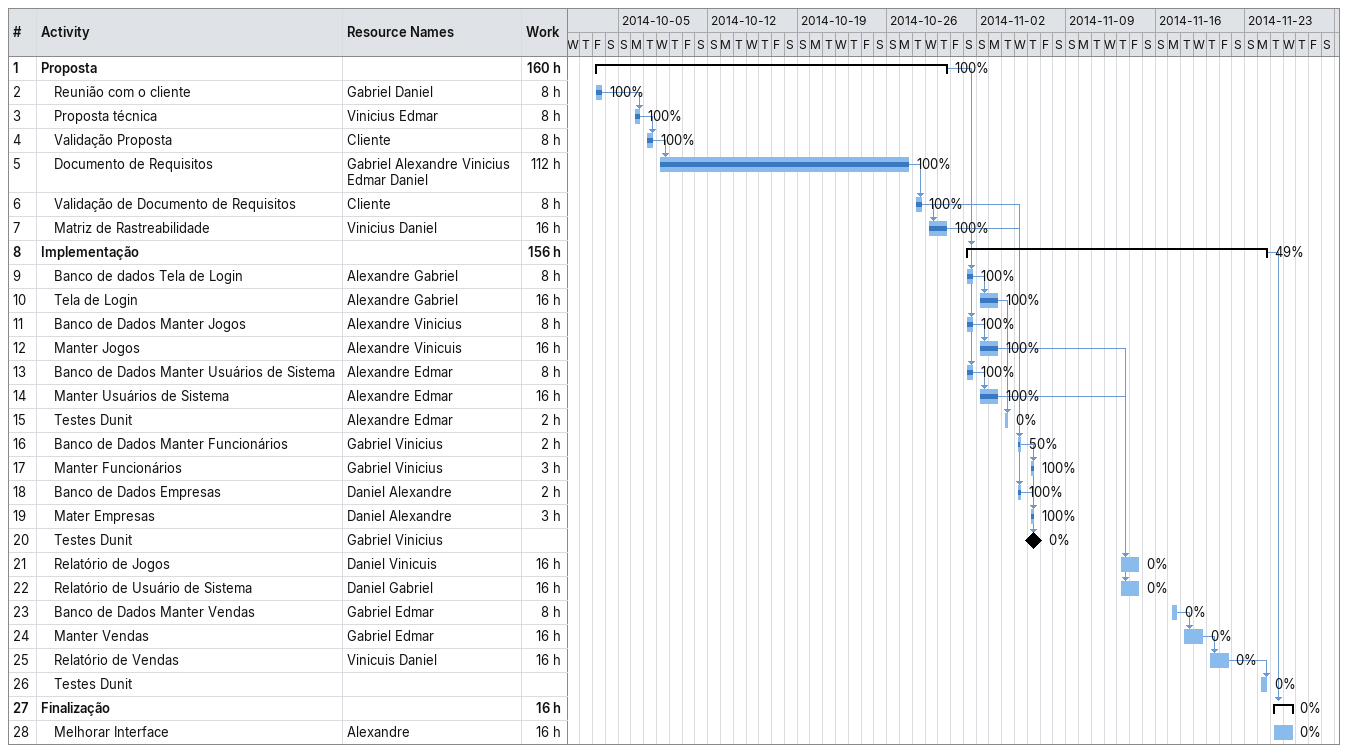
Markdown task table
| ID | Level | Task | Start | Finish | Predecessors | Resources | % complete | Work (h) |
|---|---|---|---|---|---|---|---|---|
| 1 | 1 | **Proposta** | 2014-10-03 | 2014-10-30 |  |  | 100 | 160 |
| 2 | 2 | Reunião com o cliente | 2014-10-03 | 2014-10-03 |  | Gabriel Daniel | 100 | 8 |
| 3 | 2 | Proposta técnica | 2014-10-06 | 2014-10-06 | 2 | Vinicius Edmar | 100 | 8 |
| 4 | 2 | Validação Proposta | 2014-10-07 | 2014-10-07 | 3 | Cliente | 100 | 8 |
| 5 | 2 | Documento de Requisitos | 2014-10-08 | 2014-10-27 | 4 | Gabriel Alexandre Vinicius Edmar Daniel | 100 | 112 |
| 6 | 2 | Validação de Documento de Requisitos | 2014-10-28 | 2014-10-28 | 5 | Cliente | 100 | 8 |
| 7 | 2 | Matriz de Rastreabilidade | 2014-10-29 | 2014-10-30 | 6 | Vinicius Daniel | 100 | 16 |
| 8 | 1 | **Implementação** | 2014-11-01 | 2014-11-24 | 1 |  | 49 | 156 |
| 9 | 2 | Banco de dados Tela de Login | 2014-11-01 | 2014-11-01 | 6 | Alexandre Gabriel | 100 | 8 |
| 10 | 2 | Tela de Login | 2014-11-02 | 2014-11-03 | 9 | Alexandre Gabriel | 100 | 16 |
| 11 | 2 | Banco de Dados Manter Jogos | 2014-11-01 | 2014-11-01 | 6 | Alexandre Vinicius | 100 | 8 |
| 12 | 2 | Manter Jogos | 2014-11-02 | 2014-11-03 | 11 | Alexandre Vinicuis | 100 | 16 |
| 13 | 2 | Banco de Dados Manter Usuários de Sistema | 2014-11-01 | 2014-11-01 | 7 | Alexandre Edmar | 100 | 8 |
| 14 | 2 | Manter Usuários de Sistema | 2014-11-02 | 2014-11-03 | 13 | Alexandre Edmar | 100 | 16 |
| 15 | 2 | Testes Dunit | 2014-11-04 | 2014-11-04 | 10, 12, 14 | Alexandre Edmar | 0 | 2 |
| 16 | 2 | Banco de Dados Manter Funcionários | 2014-11-05 | 2014-11-05 | 7 | Gabriel Vinicius | 50 | 2 |
| 17 | 2 | Manter Funcionários | 2014-11-06 | 2014-11-06 | 16 | Gabriel Vinicius | 100 | 3 |
| 18 | 2 | Banco de Dados Empresas | 2014-11-05 | 2014-11-05 | 6 | Daniel Alexandre | 100 | 2 |
| 19 | 2 | Mater Empresas | 2014-11-06 | 2014-11-06 | 18 | Daniel Alexandre | 100 | 3 |
| 20 | 2 | Testes Dunit (milestone) | 2014-11-06 | 2014-11-06 | 19, 17 | Gabriel Vinicius | 0 |  |
| 21 | 2 | Relatório de Jogos | 2014-11-13 | 2014-11-14 | 12 | Daniel Vinicuis | 0 | 16 |
| 22 | 2 | Relatório de Usuário de Sistema | 2014-11-13 | 2014-11-14 | 14 | Daniel Gabriel | 0 | 16 |
| 23 | 2 | Banco de Dados Manter Vendas | 2014-11-17 | 2014-11-17 |  | Gabriel Edmar | 0 | 8 |
| 24 | 2 | Manter Vendas | 2014-11-18 | 2014-11-19 | 23 | Gabriel Edmar | 0 | 16 |
| 25 | 2 | Relatório de Vendas | 2014-11-20 | 2014-11-21 | 24 | Vinicuis Daniel | 0 | 16 |
| 26 | 2 | Testes Dunit | 2014-11-24 | 2014-11-24 | 25 |  | 0 |  |
| 27 | 1 | **Finalização** | 2014-11-25 | 2014-11-26 | 8 |  | 0 | 16 |
| 28 | 2 | Melhorar Interface | 2014-11-25 | 2014-11-26 |  | Alexandre | 0 | 16 |
